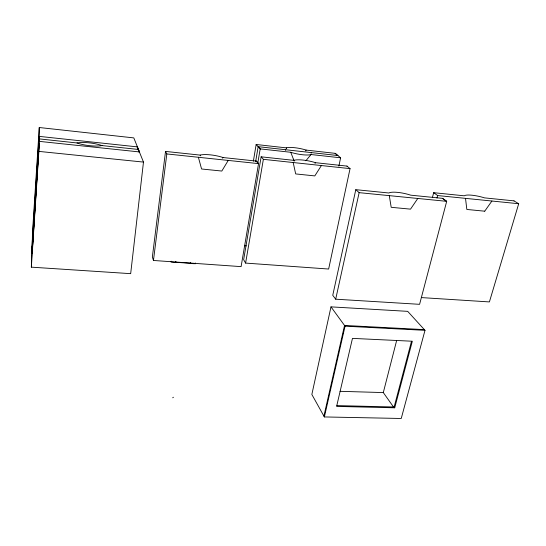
<?xml version="1.0" encoding="UTF-8"?>
<svg xmlns="http://www.w3.org/2000/svg" width="546" height="546" viewBox="0 0 546 546"><rect width="100%" height="100%" fill="white"/><g stroke="black" fill="none" stroke-linecap="round" stroke-linejoin="round"><path stroke-width="0.82" d="M39.264 127.518L39.087 141.353L139.469 151.938L133.804 137.899L39.264 127.518L32.439 233.552L32.118 253.085L39.025 146.546M39.353 141.441L39.387 138.957M39.435 138.93L39.462 136.473M31.347 267.158L38.855 151.392L39.053 136.364L137.346 146.881L143.475 162.087L130.671 273.662L31.347 267.158L31.975 246.055L39.053 136.364M190.39 262.687L191.196 263.52L193.489 263.677L195.577 263.698L195.557 263.001M32.48 249.556L32.132 249.529L32.323 246.096M32.118 253.085L39.053 144.062M31.859 253.064L39.046 140.711M39.21 138.158L39.319 136.459L39.292 138.902L77.088 142.963A16.387 3.897 7.1 0 1 101.986 145.605M32.132 249.529L39.012 143.154M139.216 152.17L138.227 149.447L101.884 145.557A16.046 3.733 7.1 0 1 76.993 142.916M165.52 151.419L152.361 257.03L153.46 260.469L241.1 266.625L258.545 163.623L256.367 161.084L223.034 157.541A15.363 3.638 9.1 0 0 200.15 155.105L165.52 151.419L166.81 153.938L153.46 260.469M173.416 397.235L172.713 397.781M253.364 161.206L256.156 144.492L286.24 147.864A13.711 2.921 10.4 0 1 306.156 150.095L335.237 153.351L340.608 157.808L338.882 166.114M255.63 161.705L258.156 146.669L337.899 155.555M257.794 163.077L260.189 148.894L256.156 144.492M347.038 166.1L315.506 162.694A14.954 3.365 10.6 0 0 293.864 160.36L261.138 156.818L243.646 259.705L245.598 263.09L328.644 269.035L350.054 168.625L346.922 166.086M245.598 263.09L263.37 159.33L261.138 156.818M343.632 333.722L343.222 333.183M355.794 189.674L332.753 295.304L335.688 299.194L419.587 304.327L446.696 201.331L442.56 198.355L410.735 195.175A15.786 3.747 12.2 0 0 388.875 192.991L355.794 189.674L359.138 192.649L446.696 201.331M330.985 306.866L311.848 394.465L324.372 416.939L401.242 418.482L425 330.33L407.691 311.35L330.985 306.866L345.058 326.174L324.372 416.939M335.688 299.194L359.138 192.649M323.908 416.1L344.533 325.45L424.358 329.62M175.826 261.664L175.655 262.428L172.324 262.182L171.096 261.855L171.526 261.227M432.398 197.638L433.66 192.69L464.291 195.816A15.254 3.344 13.1 0 1 484.541 197.877L514.059 200.873M393.4 406.838L383.306 392.574L396.573 340.806M436.991 198.027L437.633 195.55L433.66 192.69M394.724 407.794L412.326 341.236L352.47 338.377L336.609 406.408L394.724 407.794L394.151 406.988L411.486 341.332M513.95 200.867L518.7 203.733L489.407 301.924L421.621 297.604M175.621 262.114L175.798 261.711M228.228 160.428L221.819 171.048L201.576 168.987L198.382 157.275M311.111 153.221L311.479 152.614M321.396 165.561L314.803 175.908L295.673 173.921L293.195 162.531M417.779 198.471L410.524 209.145L391.202 207.309L389.284 195.639M484.732 211.186L491.898 201.037M223.034 157.541L222.55 158.19M306.156 150.095L305.562 150.873M340.608 157.808L311.049 154.532L306.019 160.579A25.976 23.997 -52.6 0 1 305.821 160.77M315.506 162.694L315.015 163.329M336.957 405.61L394.151 406.988M340.035 391.318L383.306 392.574M345.058 326.174L425 330.33M175.641 262.298L190.704 263.315A7.828 2.785 8 0 0 190.315 262.776M32.221 249.59L32.569 249.611M244.683 245.741L246.382 245.877M484.732 211.193L466.83 209.452L465.513 198.369M38.855 151.392L143.475 162.087M437.633 195.55L518.7 203.733M166.81 153.938L258.545 163.623M263.37 159.33L350.054 168.625M260.189 148.894L290.793 152.286A13.711 2.921 10.4 0 0 311.049 154.532M442.444 198.348L446.573 201.324M335.121 153.337L337.783 155.549M258.272 146.683L260.305 148.915M256.245 161.07L258.415 163.616M293.42 159.214L290.793 152.286M137.121 146.929L138.118 149.406M138.09 149.433L139.1 151.959M200.437 155.842L200.15 155.105M286.534 148.744L286.24 147.864M294.103 161.07L293.864 160.36M171.096 261.855L171.055 261.698A13.732 4.873 8.2 0 1 171.035 261.329M285.538 149.727L285.688 150.389M294.219 160.811A24.297 22.093 -52.7 0 1 293.448 159.2"/></g></svg>
